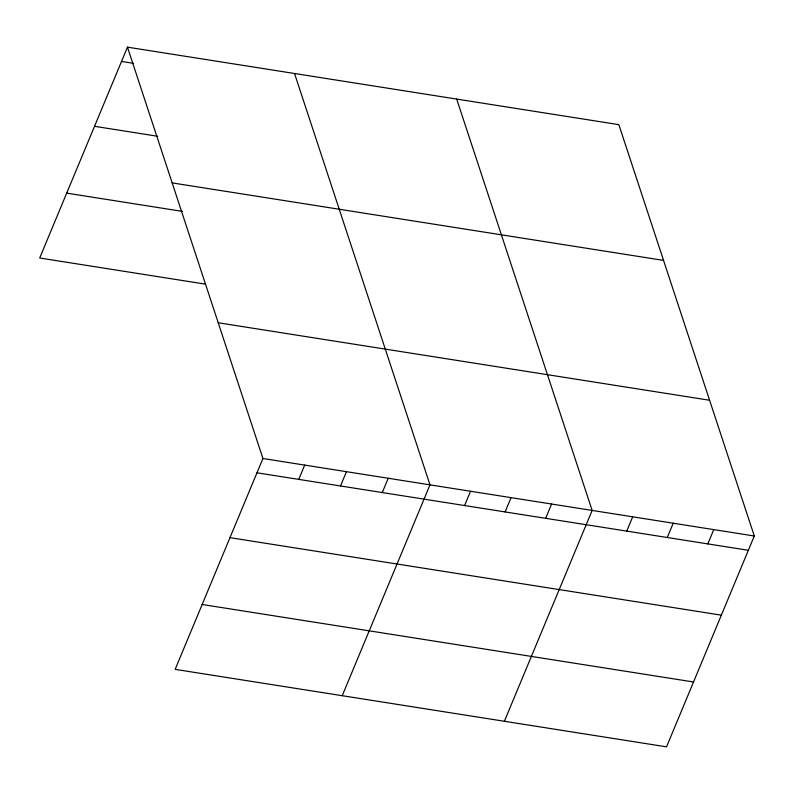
<?xml version="1.0" encoding="UTF-8"?>
<svg xmlns="http://www.w3.org/2000/svg" width="794" height="794" viewBox="0 0 794 794"><rect width="100%" height="100%" fill="white"/><g stroke="black" fill="none" stroke-linecap="round" stroke-linejoin="round"><path stroke-width="1.19" d="M127.467 47.154L262.923 458.505L175.156 669.352L666.533 746.846L754.3 536L618.844 124.648L127.467 47.154L39.7 258L205.577 284.163M298.743 479.387L304.688 465.095M340.507 485.968L346.452 471.676M382.271 492.558L388.226 478.266M342.224 695.703L429.991 484.856L294.534 73.495M464.579 505.54L470.534 491.248M505.113 511.931L511.068 497.639M545.657 518.323L551.612 504.031M504.379 721.28L592.145 510.423L456.689 99.071M626.734 531.117L632.689 516.825M667.268 537.508L673.223 523.216M707.811 543.9L713.766 529.608M121.522 61.446L133.452 63.322M94.516 126.306L157.768 136.28M172.169 182.898L663.546 260.392M66.696 193.131L182.451 211.393M218.221 322.761L709.598 400.255M262.923 458.505L754.3 536M256.968 472.797L748.345 550.292M229.972 537.657L721.349 615.161M202.152 604.492L693.529 681.986"/></g></svg>
